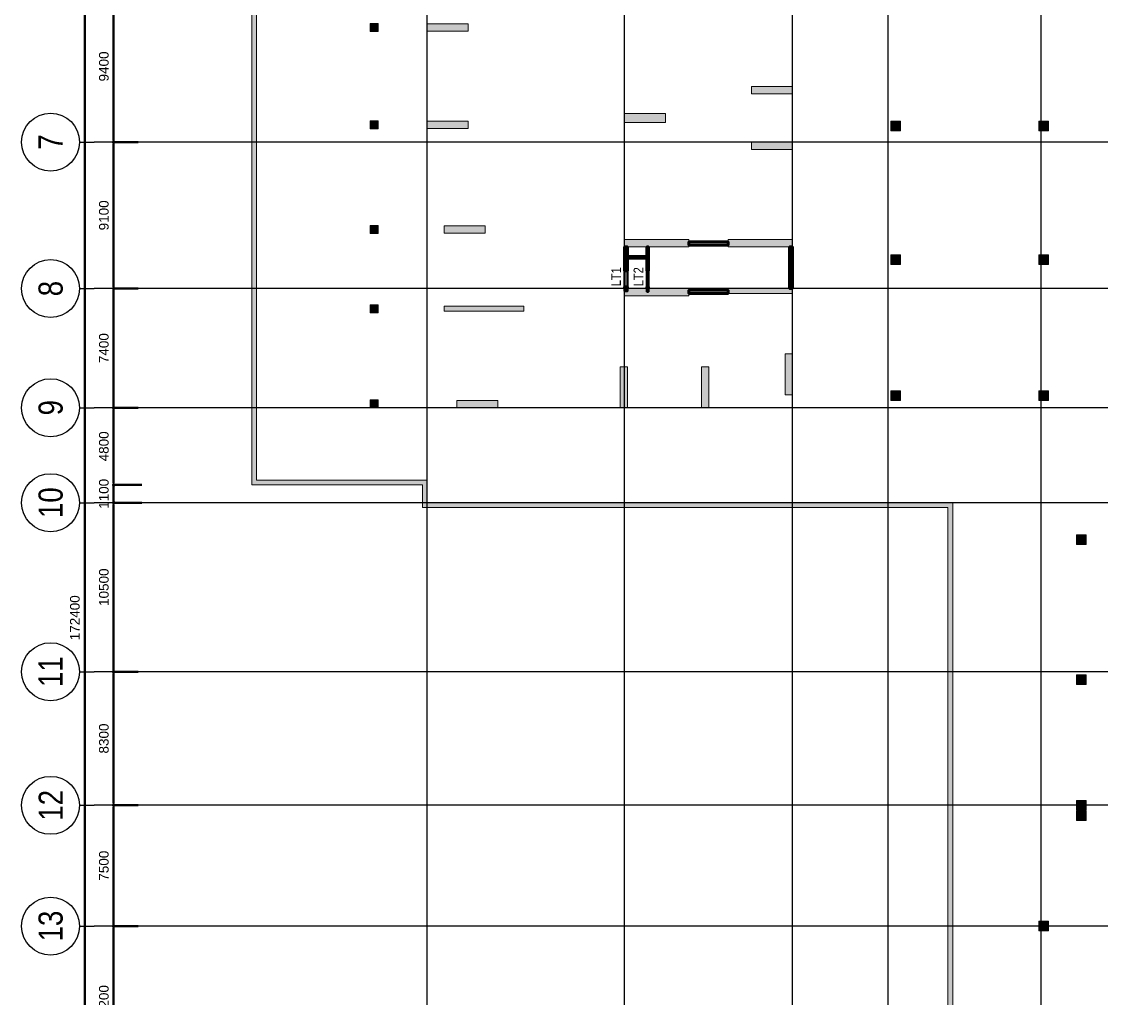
# Model space of a CAD drawing. Header units: millimetres. Extents: x -25197 to 555828, y -17247 to 174153.
# Drawn here: x -25197 to 41887, y 53556 to 114236 of the extents above; entities that cross this region are included whole.
import ezdxf
from ezdxf.enums import TextEntityAlignment as Align

# ---------------------------------------------------------------- set-up
doc = ezdxf.new("R2010")
doc.units = ezdxf.units.MM
doc.header["$LTSCALE"] = 250
doc.linetypes.add('CHG_XX_Cot_Ham 2$0$MB_Luoi truc$0$HTT Hidden 21', pattern=[3, 2, -1])
doc.linetypes.add('CHG_XX_Luoi truc$0$MB_Luoi truc$0$Center101', pattern=[13, 10, -1, 1, -1])
for name, color, linetype, lineweight in [('CHG_XX_Cot_Ham 2$0$MB_Luoi truc$0$Dim 300', 1, 'Continuous', 5), ('CHG_XX_Cot_Ham 2$0$NS-Pier-H2', 150, 'Continuous', 13), ('CHG_XX_Cot_Ham 2$0$NS-Pier-H2 @ 1 VP1', 150, 'Continuous', 13), ('CHG_XX_Cot_Ham 2$0$NS-Pier-H2 @ 1 VP2', 150, 'Continuous', 13), ('CHG_XX_Cot_Ham 2$0$NS-Pier-H2 @ 1 VP3', 150, 'Continuous', 13), ('CHG_XX_Cot_Ham 2$0$NS-Pier-H2 @ 1 VPModel', 150, 'Continuous', 13), ('CHG_XX_Cot_Ham 2$0$NS-Pier-H2 @ 150', 150, 'Continuous', 13), ('CTHEP', 2, 'Continuous', 50), ('MB Ham 2$0$Net cat Tuong', 4, 'Continuous', 40), ('MB Ham 2$0$Wall Line', 4, 'Continuous', 70)]:
    doc.layers.add(name, color=color, linetype=linetype, lineweight=lineweight)
for name, color, linetype, lineweight, plot in [('CHG_XX_Cot_Ham 2$0$NS-Column-H2', 90, 'Continuous', 13, False), ('CHG_XX_Cot_Ham 2$0$NS-Column-H2 @ 1 VP1', 90, 'Continuous', 13, False), ('CHG_XX_Cot_Ham 2$0$NS-Column-H2 @ 1 VP2', 90, 'Continuous', 13, False), ('CHG_XX_Cot_Ham 2$0$NS-Column-H2 @ 1 VP3', 90, 'Continuous', 13, False), ('CHG_XX_Cot_Ham 2$0$NS-Column-H2 @ 1 VPModel', 90, 'Continuous', 13, False), ('CHG_XX_Cot_Ham 2$0$NS-Column-H2 @ 150', 90, 'Continuous', 13, False)]:
    doc.layers.add(name, color=color, linetype=linetype, lineweight=lineweight, plot=plot)
for name, color, linetype in [('CHG_XX_Luoi truc$0$Grid', 34, 'Continuous'), ('CHG_XX_Luoi truc$0$Grid Line', 8, 'CHG_XX_Luoi truc$0$MB_Luoi truc$0$Center101'), ('TEXT', 21, 'Continuous')]:
    doc.layers.add(name, color=color, linetype=linetype)
doc.styles.add('CHG_XX_Cot_Ham 2$0$MB_Luoi truc$0$Arial_C', font='arial.ttf')
doc.styles.add('CHG_XX_Luoi truc$0$MB_Luoi truc$0$Grid A-F$0$VNI-HelveCB', font='VHELVCB_0.TTF')
doc.styles.add('TTP-HelCon', font='VHELVCN_0.TTF')
doc.dimstyles.new('CHG_XX_Cot_Ham 2$0$MB_Luoi truc$0$Dim 300 (A1-A2)', dxfattribs={"dimscale": 300, "dimtxt": 2, "dimasz": 0.7, "dimexe": 0, "dimexo": 1, "dimgap": 1, "dimtad": 1, "dimdec": 0, "dimzin": 12, "dimdsep": 46, "dimtxsty": 'CHG_XX_Cot_Ham 2$0$MB_Luoi truc$0$Arial_C', "dimblk": 'CHG_XX_Cot_Ham 2$0$MB_Luoi truc$0$_Dot', "dimcen": 1, "dimclrd": 256, "dimclre": 256, "dimclrt": 3, "dimadec": 0, "dimazin": 0, "dimtfac": 1, "dimtdec": 0, "dimtix": 1, "dimtmove": 2, "dimatfit": 3, "dimldrblk": 'CHG_XX_Cot_Ham 2$0$MB_Luoi truc$0$HTT Arrow 30', "dimfxl": 1, "dimtolj": 1, "dimtzin": 0, "dimarcsym": 0})

# ---------------------------------------------------------------- blocks, each defined once
blk = doc.blocks.new('CHG_XX_Cot_Ham 2$0$MB_Luoi truc$0$_Dot')
at = {"color": 0, "linetype": 'ByBlock', "lineweight": -2}
blk.add_line((-0.5, 0), (-1, 0), dxfattribs=at)
at = {"color": 0, "linetype": 'ByBlock', "const_width": 0.5}
blk.add_lwpolyline([(-0.25, 0, 1), (0.25, 0, 1)], format="xyb", close=True, dxfattribs=at)
blk = doc.blocks.new('*D2145')
at = {"layer": 'CHG_XX_Cot_Ham 2$0$MB_Luoi truc$0$Dim 300', "lineweight": -2, "transparency": 16777216}
for p, q in [((-17945, 116150), (-19478, 116150)), ((-19478, 115940), (-19478, 106960)), ((-17945, 106750), (-19478, 106750))]:
    blk.add_line(p, q, dxfattribs=at)
at = {"layer": 'Defpoints', "color": 0, "transparency": 16777216}
for p in [(-17645, 116150), (-19478, 106750), (-17645, 106750)]:
    blk.add_point(p, dxfattribs=at)
at = {"layer": 'CHG_XX_Cot_Ham 2$0$MB_Luoi truc$0$Dim 300', "lineweight": -2, "transparency": 16777216, "xscale": 210, "yscale": 210, "zscale": 210}
for p, rotation in [((-19478, 116150), 90), ((-19478, 106750), 270)]:
    blk.add_blockref('CHG_XX_Cot_Ham 2$0$MB_Luoi truc$0$_Dot', p, dxfattribs=dict(at, rotation=rotation))
at = {"layer": 'CHG_XX_Cot_Ham 2$0$MB_Luoi truc$0$Dim 300', "color": 3, "transparency": 16777216, "insert": (-20085, 111450), "char_height": 600, "attachment_point": 5, "rotation": 90, "style": 'CHG_XX_Cot_Ham 2$0$MB_Luoi truc$0$Arial_C'}
blk.add_mtext('\\A1;9400', dxfattribs=at)
blk = doc.blocks.new('CHG_XX_Cot_Ham 2$0$MB_Luoi truc$0$HTT Arrow 30')
blk.add_hatch(color=256).paths.add_polyline_path([(-2.5, 0.375), (-2.5, -0.375), (0, 0)])
at = {"color": 0, "linetype": 'ByBlock', "lineweight": -2}
for p, q in [((0, 0), (-2.5, 0.375)), ((-2.5, -0.375), (-2.5, 0.375)), ((0, 0), (-2.5, -0.375))]:
    blk.add_line(p, q, dxfattribs=at)
blk = doc.blocks.new('*D2146')
at = {"layer": 'CHG_XX_Cot_Ham 2$0$MB_Luoi truc$0$Dim 300', "lineweight": -2, "transparency": 16777216}
for p, q in [((-17945, 106750), (-19478, 106750)), ((-19478, 106540), (-19478, 97860)), ((-17945, 97650), (-19478, 97650))]:
    blk.add_line(p, q, dxfattribs=at)
at = {"layer": 'Defpoints', "color": 0, "transparency": 16777216}
for p in [(-17645, 106750), (-19478, 97650), (-17645, 97650)]:
    blk.add_point(p, dxfattribs=at)
at = {"layer": 'CHG_XX_Cot_Ham 2$0$MB_Luoi truc$0$Dim 300', "lineweight": -2, "transparency": 16777216, "xscale": 210, "yscale": 210, "zscale": 210}
for p, rotation in [((-19478, 106750), 90), ((-19478, 97650), 270)]:
    blk.add_blockref('CHG_XX_Cot_Ham 2$0$MB_Luoi truc$0$_Dot', p, dxfattribs=dict(at, rotation=rotation))
at = {"layer": 'CHG_XX_Cot_Ham 2$0$MB_Luoi truc$0$Dim 300', "color": 3, "transparency": 16777216, "insert": (-20085, 102200), "char_height": 600, "attachment_point": 5, "rotation": 90, "style": 'CHG_XX_Cot_Ham 2$0$MB_Luoi truc$0$Arial_C'}
blk.add_mtext('\\A1;9100', dxfattribs=at)
blk = doc.blocks.new('*D2147')
at = {"layer": 'CHG_XX_Cot_Ham 2$0$MB_Luoi truc$0$Dim 300', "lineweight": -2, "transparency": 16777216}
for p, q in [((-17945, 97650), (-19478, 97650)), ((-19478, 97440), (-19478, 90460)), ((-17945, 90250), (-19478, 90250))]:
    blk.add_line(p, q, dxfattribs=at)
at = {"layer": 'Defpoints', "color": 0, "transparency": 16777216}
for p in [(-17645, 97650), (-19478, 90250), (-17645, 90250)]:
    blk.add_point(p, dxfattribs=at)
at = {"layer": 'CHG_XX_Cot_Ham 2$0$MB_Luoi truc$0$Dim 300', "lineweight": -2, "transparency": 16777216, "xscale": 210, "yscale": 210, "zscale": 210}
for p, rotation in [((-19478, 97650), 90), ((-19478, 90250), 270)]:
    blk.add_blockref('CHG_XX_Cot_Ham 2$0$MB_Luoi truc$0$_Dot', p, dxfattribs=dict(at, rotation=rotation))
at = {"layer": 'CHG_XX_Cot_Ham 2$0$MB_Luoi truc$0$Dim 300', "color": 3, "transparency": 16777216, "insert": (-20085, 93950), "char_height": 600, "attachment_point": 5, "rotation": 90, "style": 'CHG_XX_Cot_Ham 2$0$MB_Luoi truc$0$Arial_C'}
blk.add_mtext('\\A1;7400', dxfattribs=at)
blk = doc.blocks.new('*D2149')
at = {"layer": 'CHG_XX_Cot_Ham 2$0$MB_Luoi truc$0$Dim 300', "lineweight": -2, "transparency": 16777216}
for p, q in [((-17945, 90250), (-19478, 90250)), ((-19478, 90040), (-19478, 85660)), ((-17945, 85450), (-19478, 85450))]:
    blk.add_line(p, q, dxfattribs=at)
at = {"layer": 'Defpoints', "color": 0, "transparency": 16777216}
for p in [(-17645, 90250), (-19478, 85450), (-17645, 85450)]:
    blk.add_point(p, dxfattribs=at)
at = {"layer": 'CHG_XX_Cot_Ham 2$0$MB_Luoi truc$0$Dim 300', "lineweight": -2, "transparency": 16777216, "xscale": 210, "yscale": 210, "zscale": 210}
for p, rotation in [((-19478, 90250), 90), ((-19478, 85450), 270)]:
    blk.add_blockref('CHG_XX_Cot_Ham 2$0$MB_Luoi truc$0$_Dot', p, dxfattribs=dict(at, rotation=rotation))
at = {"layer": 'CHG_XX_Cot_Ham 2$0$MB_Luoi truc$0$Dim 300', "color": 3, "transparency": 16777216, "insert": (-20085, 87850), "char_height": 600, "attachment_point": 5, "rotation": 90, "style": 'CHG_XX_Cot_Ham 2$0$MB_Luoi truc$0$Arial_C'}
blk.add_mtext('\\A1;4800', dxfattribs=at)
blk = doc.blocks.new('*D2150')
at = {"layer": 'CHG_XX_Cot_Ham 2$0$MB_Luoi truc$0$Dim 300', "lineweight": -2, "transparency": 16777216}
for p, q in [((-19478, 85660), (-19478, 85870)), ((-17729, 85450), (-19478, 85450)), ((-19478, 85450), (-19478, 84350)), ((-17729, 84350), (-19478, 84350)), ((-19478, 84140), (-19478, 83930))]:
    blk.add_line(p, q, dxfattribs=at)
at = {"layer": 'Defpoints', "color": 0, "transparency": 16777216}
for p in [(-17429, 85450), (-19478, 84350), (-17429, 84350)]:
    blk.add_point(p, dxfattribs=at)
at = {"layer": 'CHG_XX_Cot_Ham 2$0$MB_Luoi truc$0$Dim 300', "lineweight": -2, "transparency": 16777216, "xscale": 210, "yscale": 210, "zscale": 210}
for p, rotation in [((-19478, 85450), 270), ((-19478, 84350), 90)]:
    blk.add_blockref('CHG_XX_Cot_Ham 2$0$MB_Luoi truc$0$_Dot', p, dxfattribs=dict(at, rotation=rotation))
at = {"layer": 'CHG_XX_Cot_Ham 2$0$MB_Luoi truc$0$Dim 300', "color": 3, "transparency": 16777216, "insert": (-20085, 84900), "char_height": 600, "attachment_point": 5, "rotation": 90, "style": 'CHG_XX_Cot_Ham 2$0$MB_Luoi truc$0$Arial_C'}
blk.add_mtext('\\A1;1100', dxfattribs=at)
blk = doc.blocks.new('*D2151')
at = {"layer": 'CHG_XX_Cot_Ham 2$0$MB_Luoi truc$0$Dim 300', "lineweight": -2, "transparency": 16777216}
for p, q in [((-17945, 84350), (-19478, 84350)), ((-19478, 84140), (-19478, 74060)), ((-17945, 73850), (-19478, 73850))]:
    blk.add_line(p, q, dxfattribs=at)
at = {"layer": 'Defpoints', "color": 0, "transparency": 16777216}
for p in [(-17645, 84350), (-19478, 73850), (-17645, 73850)]:
    blk.add_point(p, dxfattribs=at)
at = {"layer": 'CHG_XX_Cot_Ham 2$0$MB_Luoi truc$0$Dim 300', "lineweight": -2, "transparency": 16777216, "xscale": 210, "yscale": 210, "zscale": 210}
for p, rotation in [((-19478, 84350), 90), ((-19478, 73850), 270)]:
    blk.add_blockref('CHG_XX_Cot_Ham 2$0$MB_Luoi truc$0$_Dot', p, dxfattribs=dict(at, rotation=rotation))
at = {"layer": 'CHG_XX_Cot_Ham 2$0$MB_Luoi truc$0$Dim 300', "color": 3, "transparency": 16777216, "insert": (-20085, 79100), "char_height": 600, "attachment_point": 5, "rotation": 90, "style": 'CHG_XX_Cot_Ham 2$0$MB_Luoi truc$0$Arial_C'}
blk.add_mtext('\\A1;10500', dxfattribs=at)
blk = doc.blocks.new('*D2152')
at = {"layer": 'CHG_XX_Cot_Ham 2$0$MB_Luoi truc$0$Dim 300', "lineweight": -2, "transparency": 16777216}
for p, q in [((-17945, 73850), (-19478, 73850)), ((-19478, 73640), (-19478, 65760)), ((-17945, 65550), (-19478, 65550))]:
    blk.add_line(p, q, dxfattribs=at)
at = {"layer": 'Defpoints', "color": 0, "transparency": 16777216}
for p in [(-17645, 73850), (-19478, 65550), (-17645, 65550)]:
    blk.add_point(p, dxfattribs=at)
at = {"layer": 'CHG_XX_Cot_Ham 2$0$MB_Luoi truc$0$Dim 300', "lineweight": -2, "transparency": 16777216, "xscale": 210, "yscale": 210, "zscale": 210}
for p, rotation in [((-19478, 73850), 90), ((-19478, 65550), 270)]:
    blk.add_blockref('CHG_XX_Cot_Ham 2$0$MB_Luoi truc$0$_Dot', p, dxfattribs=dict(at, rotation=rotation))
at = {"layer": 'CHG_XX_Cot_Ham 2$0$MB_Luoi truc$0$Dim 300', "color": 3, "transparency": 16777216, "insert": (-20085, 69700), "char_height": 600, "attachment_point": 5, "rotation": 90, "style": 'CHG_XX_Cot_Ham 2$0$MB_Luoi truc$0$Arial_C'}
blk.add_mtext('\\A1;8300', dxfattribs=at)
blk = doc.blocks.new('*D2153')
at = {"layer": 'CHG_XX_Cot_Ham 2$0$MB_Luoi truc$0$Dim 300', "lineweight": -2, "transparency": 16777216}
for p, q in [((-17945, 65550), (-19478, 65550)), ((-19478, 65340), (-19478, 58260)), ((-17945, 58050), (-19478, 58050))]:
    blk.add_line(p, q, dxfattribs=at)
at = {"layer": 'Defpoints', "color": 0, "transparency": 16777216}
for p in [(-17645, 65550), (-19478, 58050), (-17645, 58050)]:
    blk.add_point(p, dxfattribs=at)
at = {"layer": 'CHG_XX_Cot_Ham 2$0$MB_Luoi truc$0$Dim 300', "lineweight": -2, "transparency": 16777216, "xscale": 210, "yscale": 210, "zscale": 210}
for p, rotation in [((-19478, 65550), 90), ((-19478, 58050), 270)]:
    blk.add_blockref('CHG_XX_Cot_Ham 2$0$MB_Luoi truc$0$_Dot', p, dxfattribs=dict(at, rotation=rotation))
at = {"layer": 'CHG_XX_Cot_Ham 2$0$MB_Luoi truc$0$Dim 300', "color": 3, "transparency": 16777216, "insert": (-20085, 61800), "char_height": 600, "attachment_point": 5, "rotation": 90, "style": 'CHG_XX_Cot_Ham 2$0$MB_Luoi truc$0$Arial_C'}
blk.add_mtext('\\A1;7500', dxfattribs=at)
blk = doc.blocks.new('*D2154')
at = {"layer": 'CHG_XX_Cot_Ham 2$0$MB_Luoi truc$0$Dim 300', "lineweight": -2, "transparency": 16777216}
for p, q in [((-17945, 58050), (-19478, 58050)), ((-19478, 57840), (-19478, 49060)), ((-17945, 48850), (-19478, 48850))]:
    blk.add_line(p, q, dxfattribs=at)
at = {"layer": 'Defpoints', "color": 0, "transparency": 16777216}
for p in [(-17645, 58050), (-19478, 48850), (-17645, 48850)]:
    blk.add_point(p, dxfattribs=at)
at = {"layer": 'CHG_XX_Cot_Ham 2$0$MB_Luoi truc$0$Dim 300', "lineweight": -2, "transparency": 16777216, "xscale": 210, "yscale": 210, "zscale": 210}
for p, rotation in [((-19478, 58050), 90), ((-19478, 48850), 270)]:
    blk.add_blockref('CHG_XX_Cot_Ham 2$0$MB_Luoi truc$0$_Dot', p, dxfattribs=dict(at, rotation=rotation))
at = {"layer": 'CHG_XX_Cot_Ham 2$0$MB_Luoi truc$0$Dim 300', "color": 3, "transparency": 16777216, "insert": (-20085, 53450), "char_height": 600, "attachment_point": 5, "rotation": 90, "style": 'CHG_XX_Cot_Ham 2$0$MB_Luoi truc$0$Arial_C'}
blk.add_mtext('\\A1;9200', dxfattribs=at)
blk = doc.blocks.new('*D2160')
at = {"layer": 'CHG_XX_Cot_Ham 2$0$MB_Luoi truc$0$Dim 300', "lineweight": -2, "transparency": 16777216}
for p, q in [((-17945, 163400), (-21278, 163400)), ((-21278, -8790), (-21278, 163190)), ((-17945, -9000), (-21278, -9000))]:
    blk.add_line(p, q, dxfattribs=at)
at = {"layer": 'Defpoints', "color": 0, "transparency": 16777216}
for p in [(-21278, 163400), (-17645, 163400), (-17645, -9000)]:
    blk.add_point(p, dxfattribs=at)
at = {"layer": 'CHG_XX_Cot_Ham 2$0$MB_Luoi truc$0$Dim 300', "lineweight": -2, "transparency": 16777216, "xscale": 210, "yscale": 210, "zscale": 210}
for p, rotation in [((-21278, 163400), 90), ((-21278, -9000), 270)]:
    blk.add_blockref('CHG_XX_Cot_Ham 2$0$MB_Luoi truc$0$_Dot', p, dxfattribs=dict(at, rotation=rotation))
at = {"layer": 'CHG_XX_Cot_Ham 2$0$MB_Luoi truc$0$Dim 300', "color": 3, "transparency": 16777216, "insert": (-21885, 77200), "char_height": 600, "attachment_point": 5, "rotation": 90, "style": 'CHG_XX_Cot_Ham 2$0$MB_Luoi truc$0$Arial_C'}
blk.add_mtext('\\A1;172400', dxfattribs=at)
blk = doc.blocks.new('*U2316')
at = {"layer": 'CHG_XX_Cot_Ham 2$0$NS-Pier-H2 @ 1 VP1'}
h = blk.add_hatch(color=256, dxfattribs=at)
h.dxf.hatch_style = 1
h.paths.add_polyline_path([(450, 0), (0, 0), (0, -2550), (450, -2550)])
at = {"layer": 'CHG_XX_Cot_Ham 2$0$NS-Pier-H2 @ 1 VP2'}
h = blk.add_hatch(color=256, dxfattribs=at)
h.dxf.hatch_style = 1
h.paths.add_polyline_path([(450, 0), (0, 0), (0, -2550), (450, -2550)])
at = {"layer": 'CHG_XX_Cot_Ham 2$0$NS-Pier-H2 @ 1 VP3'}
h = blk.add_hatch(color=256, dxfattribs=at)
h.dxf.hatch_style = 1
h.paths.add_polyline_path([(450, 0), (0, 0), (0, -2550), (450, -2550)])
at = {"layer": 'CHG_XX_Cot_Ham 2$0$NS-Pier-H2 @ 1 VPModel'}
h = blk.add_hatch(color=256, dxfattribs=at)
h.dxf.hatch_style = 1
h.paths.add_polyline_path([(450, 0), (0, 0), (0, -2550), (450, -2550)])
at = {"layer": 'CHG_XX_Cot_Ham 2$0$NS-Pier-H2 @ 150'}
h = blk.add_hatch(color=256, dxfattribs=at)
h.dxf.hatch_style = 1
h.paths.add_polyline_path([(450, 0), (0, 0), (0, -2550), (450, -2550)])
blk = doc.blocks.new('CHG_XX_Cot_Ham 2$0$Block A_C450x2250')
at = {"layer": 'CHG_XX_Cot_Ham 2$0$NS-Pier-H2'}
blk.add_lwpolyline([(450, -2550), (0, -2550), (0, 0), (450, 0)], close=True, dxfattribs=at)
blk.add_blockref('*U2316', (0, 0), dxfattribs=at)
blk = doc.blocks.new('CHG_XX_Cot_Ham 2$0$Block A_C4950x300')
at = {"layer": 'CHG_XX_Cot_Ham 2$0$NS-Pier-H2'}
h = blk.add_hatch(color=256, dxfattribs=at)
h.dxf.hatch_style = 1
h.paths.add_polyline_path([(4950, -300), (4950, 0), (0, 0), (0, -300)])
blk.add_lwpolyline([(4950, -300), (4950, 0), (0, 0), (0, -300)], close=True, dxfattribs=at)
blk = doc.blocks.new('*U2317')
at = {"layer": 'CHG_XX_Cot_Ham 2$0$NS-Column-H2 @ 1 VP1'}
h = blk.add_hatch(color=256, dxfattribs=at)
h.dxf.hatch_style = 1
h.paths.add_polyline_path([(-300, -300), (-300, 300), (300, 300), (300, -300)])
at = {"layer": 'CHG_XX_Cot_Ham 2$0$NS-Column-H2 @ 1 VP2'}
h = blk.add_hatch(color=256, dxfattribs=at)
h.dxf.hatch_style = 1
h.paths.add_polyline_path([(-300, -300), (-300, 300), (300, 300), (300, -300)])
at = {"layer": 'CHG_XX_Cot_Ham 2$0$NS-Column-H2 @ 1 VP3'}
h = blk.add_hatch(color=256, dxfattribs=at)
h.dxf.hatch_style = 1
h.paths.add_polyline_path([(-300, -300), (-300, 300), (300, 300), (300, -300)])
at = {"layer": 'CHG_XX_Cot_Ham 2$0$NS-Column-H2 @ 1 VPModel'}
h = blk.add_hatch(color=256, dxfattribs=at)
h.dxf.hatch_style = 1
h.paths.add_polyline_path([(-300, -300), (-300, 300), (300, 300), (300, -300)])
at = {"layer": 'CHG_XX_Cot_Ham 2$0$NS-Column-H2 @ 150'}
h = blk.add_hatch(color=256, dxfattribs=at)
h.dxf.hatch_style = 1
h.paths.add_polyline_path([(-300, -300), (-300, 300), (300, 300), (300, -300)])
blk = doc.blocks.new('CHG_XX_Cot_Ham 2$0$HoBoi_C600x600')
at = {"layer": 'CHG_XX_Cot_Ham 2$0$NS-Column-H2'}
blk.add_lwpolyline([(300, -300), (300, 300), (-300, 300), (-300, -300)], close=True, dxfattribs=at)
blk.add_blockref('*U2317', (0, 0), dxfattribs=at)
blk = doc.blocks.new('CHG_XX_Cot_Ham 2$0$Block A_C10450x300')
at = {"layer": 'CHG_XX_Cot_Ham 2$0$NS-Pier-H2'}
h = blk.add_hatch(color=256, dxfattribs=at)
h.dxf.hatch_style = 1
h.paths.add_polyline_path([(6450, 0), (6450, -450), (10450, -450), (10450, 0)])
h.paths.add_polyline_path([(4000, -450), (4000, 0), (0, 0), (0, -450)])
for points in [[(0, 0), (4000, 0), (4000, -450), (0, -450)], [(6450, 0), (10450, 0), (10450, -450), (6450, -450)]]:
    blk.add_lwpolyline(points, close=True, dxfattribs=at)
blk = doc.blocks.new('*U2318')
at = {"layer": 'CHG_XX_Cot_Ham 2$0$NS-Column-H2 @ 1 VP1'}
h = blk.add_hatch(color=256, dxfattribs=at)
h.dxf.hatch_style = 1
h.paths.add_polyline_path([(-250, -250), (-250, 250), (250, 250), (250, -250)])
at = {"layer": 'CHG_XX_Cot_Ham 2$0$NS-Column-H2 @ 1 VP2'}
h = blk.add_hatch(color=256, dxfattribs=at)
h.dxf.hatch_style = 1
h.paths.add_polyline_path([(-250, -250), (-250, 250), (250, 250), (250, -250)])
at = {"layer": 'CHG_XX_Cot_Ham 2$0$NS-Column-H2 @ 1 VP3'}
h = blk.add_hatch(color=256, dxfattribs=at)
h.dxf.hatch_style = 1
h.paths.add_polyline_path([(-250, -250), (-250, 250), (250, 250), (250, -250)])
at = {"layer": 'CHG_XX_Cot_Ham 2$0$NS-Column-H2 @ 1 VPModel'}
h = blk.add_hatch(color=256, dxfattribs=at)
h.dxf.hatch_style = 1
h.paths.add_polyline_path([(-250, -250), (-250, 250), (250, 250), (250, -250)])
at = {"layer": 'CHG_XX_Cot_Ham 2$0$NS-Column-H2 @ 150'}
h = blk.add_hatch(color=256, dxfattribs=at)
h.dxf.hatch_style = 1
h.paths.add_polyline_path([(-250, -250), (-250, 250), (250, 250), (250, -250)])
blk = doc.blocks.new('CHG_XX_Cot_Ham 2$0$500x500')
at = {"layer": 'CHG_XX_Cot_Ham 2$0$NS-Column-H2'}
blk.add_lwpolyline([(250, -250), (250, 250), (-250, 250), (-250, -250)], close=True, dxfattribs=at)
blk.add_blockref('*U2318', (0, 0), dxfattribs=at)
blk = doc.blocks.new('*U2319')
at = {"layer": 'CHG_XX_Cot_Ham 2$0$NS-Pier-H2 @ 1 VP1'}
h = blk.add_hatch(color=256, dxfattribs=at)
h.dxf.hatch_style = 1
h.paths.add_polyline_path([(550, 0), (0, 0), (0, -2550), (550, -2550)])
at = {"layer": 'CHG_XX_Cot_Ham 2$0$NS-Pier-H2 @ 1 VP2'}
h = blk.add_hatch(color=256, dxfattribs=at)
h.dxf.hatch_style = 1
h.paths.add_polyline_path([(550, 0), (0, 0), (0, -2550), (550, -2550)])
at = {"layer": 'CHG_XX_Cot_Ham 2$0$NS-Pier-H2 @ 1 VP3'}
h = blk.add_hatch(color=256, dxfattribs=at)
h.dxf.hatch_style = 1
h.paths.add_polyline_path([(550, 0), (0, 0), (0, -2550), (550, -2550)])
at = {"layer": 'CHG_XX_Cot_Ham 2$0$NS-Pier-H2 @ 1 VPModel'}
h = blk.add_hatch(color=256, dxfattribs=at)
h.dxf.hatch_style = 1
h.paths.add_polyline_path([(550, 0), (0, 0), (0, -2550), (550, -2550)])
at = {"layer": 'CHG_XX_Cot_Ham 2$0$NS-Pier-H2 @ 150'}
h = blk.add_hatch(color=256, dxfattribs=at)
h.dxf.hatch_style = 1
h.paths.add_polyline_path([(550, 0), (0, 0), (0, -2550), (550, -2550)])
blk = doc.blocks.new('CHG_XX_Cot_Ham 2$0$550x2550')
at = {"layer": 'CHG_XX_Cot_Ham 2$0$NS-Pier-H2'}
blk.add_lwpolyline([(550, -2550), (0, -2550), (0, 0), (550, 0)], close=True, dxfattribs=at)
blk.add_blockref('*U2319', (0, 0), dxfattribs=at)
blk = doc.blocks.new('*U2169')
at = {"layer": 'CHG_XX_Luoi truc$0$Grid Line'}
blk.add_line((0, 0), (0, 608), dxfattribs=at)
at = {"layer": 'CHG_XX_Luoi truc$0$Grid', "lineweight": -2, "style": 'CHG_XX_Luoi truc$0$MB_Luoi truc$0$Grid A-F$0$VNI-HelveCB'}
for tag, p in [('GRIDSUB', (0, 617)), ('GRID', (0, -9))]:
    blk.add_attdef(tag, text='', height=5, dxfattribs=at).set_placement(p, align=Align.MIDDLE)
blk = doc.blocks.new('*U2170')
at = {"layer": 'CHG_XX_Luoi truc$0$Grid Line'}
blk.add_line((0, 0), (0, 608), dxfattribs=at)
at = {"layer": 'CHG_XX_Luoi truc$0$Grid', "lineweight": -2, "style": 'CHG_XX_Luoi truc$0$MB_Luoi truc$0$Grid A-F$0$VNI-HelveCB'}
for tag, p in [('GRIDSUB', (0, 617)), ('GRID', (0, -9))]:
    blk.add_attdef(tag, text='', height=5, dxfattribs=at).set_placement(p, align=Align.MIDDLE)
blk = doc.blocks.new('*U2171')
at = {"layer": 'CHG_XX_Luoi truc$0$Grid', "lineweight": -2}
blk.add_line((0, 441), (0, 438), dxfattribs=at)
blk.add_circle((0, 447), 6, dxfattribs=at)
at = {"layer": 'CHG_XX_Luoi truc$0$Grid Line'}
blk.add_line((0, 0), (0, 438), dxfattribs=at)
at = {"layer": 'CHG_XX_Luoi truc$0$Grid', "lineweight": -2, "style": 'CHG_XX_Luoi truc$0$MB_Luoi truc$0$Grid A-F$0$VNI-HelveCB'}
for tag, p in [('GRIDSUB', (0, 447)), ('GRID', (0, -9))]:
    blk.add_attdef(tag, text='', height=5, dxfattribs=at).set_placement(p, align=Align.MIDDLE)
blk = doc.blocks.new('CHG_XX_Luoi truc')
at = {"layer": 'CHG_XX_Luoi truc$0$Grid', "xscale": 300, "yscale": 300, "zscale": 300}
for name, p in [('*U2170', (0, -12747)), ('*U2169', (12250, -12747)), ('*U2169', (22700, -12747)), ('*U2169', (28650, -12747)), ('*U2169', (38150, -12747))]:
    blk.add_blockref(name, p, dxfattribs=at)
at = {"layer": 'CHG_XX_Luoi truc$0$Grid'}
ref = blk.add_blockref('*U2171', (110703, 106750), dxfattribs=dict(at, xscale=300.0000000000013, yscale=300.0000000000013, zscale=300.0000000000013, rotation=90))
ref.add_attrib('GRIDSUB', '7', dxfattribs={"lineweight": -2, "height": 1500, "rotation": 90, "style": 'CHG_XX_Luoi truc$0$MB_Luoi truc$0$Grid A-F$0$VNI-HelveCB'}).set_placement((-23397, 106750), align=Align.MIDDLE)
ref = blk.add_blockref('*U2171', (110703, 97650), dxfattribs=dict(at, xscale=300.0000000000013, yscale=300.0000000000013, zscale=300.0000000000013, rotation=90))
ref.add_attrib('GRIDSUB', '8', dxfattribs={"lineweight": -2, "height": 1500, "rotation": 90, "style": 'CHG_XX_Luoi truc$0$MB_Luoi truc$0$Grid A-F$0$VNI-HelveCB'}).set_placement((-23397, 97650), align=Align.MIDDLE)
ref = blk.add_blockref('*U2171', (110703, 90250), dxfattribs=dict(at, xscale=300.0000000000013, yscale=300.0000000000013, zscale=300.0000000000013, rotation=90))
ref.add_attrib('GRIDSUB', '9', dxfattribs={"lineweight": -2, "height": 1500, "rotation": 90, "style": 'CHG_XX_Luoi truc$0$MB_Luoi truc$0$Grid A-F$0$VNI-HelveCB'}).set_placement((-23397, 90250), align=Align.MIDDLE)
ref = blk.add_blockref('*U2171', (110703, 84350), dxfattribs=dict(at, xscale=300.0000000000013, yscale=300.0000000000013, zscale=300.0000000000013, rotation=90))
ref.add_attrib('GRIDSUB', '10', dxfattribs={"lineweight": -2, "height": 1500, "rotation": 90, "style": 'CHG_XX_Luoi truc$0$MB_Luoi truc$0$Grid A-F$0$VNI-HelveCB'}).set_placement((-23397, 84350), align=Align.MIDDLE)
ref = blk.add_blockref('*U2171', (110703, 73850), dxfattribs=dict(at, xscale=300.0000000000013, yscale=300.0000000000013, zscale=300.0000000000013, rotation=90))
ref.add_attrib('GRIDSUB', '11', dxfattribs={"lineweight": -2, "height": 1500, "rotation": 90, "style": 'CHG_XX_Luoi truc$0$MB_Luoi truc$0$Grid A-F$0$VNI-HelveCB'}).set_placement((-23397, 73850), align=Align.MIDDLE)
ref = blk.add_blockref('*U2171', (110703, 65550), dxfattribs=dict(at, xscale=300.0000000000013, yscale=300.0000000000013, zscale=300.0000000000013, rotation=90))
ref.add_attrib('GRIDSUB', '12', dxfattribs={"lineweight": -2, "height": 1500, "rotation": 90, "style": 'CHG_XX_Luoi truc$0$MB_Luoi truc$0$Grid A-F$0$VNI-HelveCB'}).set_placement((-23397, 65550), align=Align.MIDDLE)
ref = blk.add_blockref('*U2171', (110703, 58050), dxfattribs=dict(at, xscale=300.0000000000013, yscale=300.0000000000013, zscale=300.0000000000013, rotation=90))
ref.add_attrib('GRIDSUB', '13', dxfattribs={"lineweight": -2, "height": 1500, "rotation": 90, "style": 'CHG_XX_Luoi truc$0$MB_Luoi truc$0$Grid A-F$0$VNI-HelveCB'}).set_placement((-23397, 58050), align=Align.MIDDLE)
blk = doc.blocks.new('*U48')
at = {"layer": 'MB Ham 2$0$Wall Line'}
blk.add_lwpolyline([(0, 1500), (0, 0), (100, 0), (100, 1500)], close=True, dxfattribs=at)
blk = doc.blocks.new('*U49')
at = {"layer": 'MB Ham 2$0$Wall Line'}
blk.add_lwpolyline([(1200, 0), (0, 0), (0, -100), (1200, -100)], close=True, dxfattribs=at)
blk = doc.blocks.new('*U50')
at = {"layer": 'MB Ham 2$0$Wall Line'}
blk.add_lwpolyline([(0, 1500), (0, 0), (200, 0), (200, 1500)], close=True, dxfattribs=at)
blk = doc.blocks.new('*U51')
at = {"layer": 'MB Ham 2$0$Wall Line'}
blk.add_lwpolyline([(0, 100), (0, 0), (200, 0), (200, 100)], close=True, dxfattribs=at)
blk = doc.blocks.new('*U47')
at = {"layer": 'MB Ham 2$0$Wall Line'}
blk.add_lwpolyline([(0, 100), (0, 0), (100, 0), (100, 100)], close=True, dxfattribs=at)
blk = doc.blocks.new('*U89')
at = {"layer": 'MB Ham 2$0$Wall Line'}
blk.add_lwpolyline([(2450, 0), (0, 0), (0, -200), (2450, -200)], close=True, dxfattribs=at)
blk = doc.blocks.new('*U88')
at = {"layer": 'MB Ham 2$0$Wall Line'}
blk.add_lwpolyline([(0, 2600), (0, 0), (200, 0), (200, 2600)], close=True, dxfattribs=at)
blk = doc.blocks.new('CHG_XX_Cot_Ham 2')
at = {"layer": 'CHG_XX_Cot_Ham 2$0$NS-Pier-H2'}
h = blk.add_hatch(color=256, dxfattribs=at)
h.dxf.hatch_style = 1
h.paths.add_polyline_path([(99639.2, 163400), (-10900, 163400), (-10900, 85450), (-300, 85450), (-300, 84050), (32350, 84050), (32350, -9000), (103575.5, -9000), (106050, -6022), (106050, 158254.3)])
h.paths.add_polyline_path([(99533.7, 163100), (105750, 158110.4), (105750, 90450), (105650, 90450), (105750, 90450), (105750, 13850), (105750, 13722.3), (105750, -5913.6), (103434.7, -8700), (93599.8, -8700), (93299.8, -8700), (32650, -8700), (32650, 84350), (0, 84350), (0, 85750), (-10600, 85750), (-10600, 163100), (93600, 163100)], flags=16)
h = blk.add_hatch(color=256, dxfattribs=at)
h.dxf.hatch_style = 1
h.paths.add_polyline_path([(18700, 97650), (18700, 97350), (22700, 97350), (22700, 97650)])
h.paths.add_polyline_path([(16250, 97200), (16250, 97650), (12250, 97650), (12250, 97200)])
for p, q in [((-10900, 85450), (-10900, 163400)), ((-10600, 85750), (-10600, 163100)), ((-300, 85450), (-10900, 85450)), ((0, 85750), (-10600, 85750)), ((-300, 84050), (-300, 85450)), ((0, 84350), (0, 85750)), ((32350, 84050), (-300, 84050)), ((32650, 84350), (0, 84350)), ((32350, -9000), (32350, 84050)), ((32650, -8700), (32650, 84350))]:
    blk.add_line(p, q, dxfattribs=at)
at = {"layer": 'CHG_XX_Cot_Ham 2$0$NS-Pier-H2', "linetype": 'CHG_XX_Cot_Ham 2$0$MB_Luoi truc$0$HTT Hidden 21'}
blk.add_lwpolyline([(99639.2, 163400), (106050, 158254.3), (106050, -6022), (103575.5, -9000), (32350, -9000), (32350, 84050), (-300, 84050), (-300, 85450), (-10900, 85450), (-10900, 163400)], close=True, dxfattribs=at)
at = {"layer": 'CHG_XX_Cot_Ham 2$0$NS-Pier-H2'}
for points in [[(12250, 97650), (16250, 97650), (16250, 97200), (12250, 97200)], [(18700, 97650), (22700, 97650), (22700, 97350), (18700, 97350)]]:
    blk.add_lwpolyline(points, close=True, dxfattribs=at)
at = {"layer": 'CHG_XX_Cot_Ham 2$0$NS-Column-H2'}
for name, p in [('CHG_XX_Cot_Ham 2$0$500x500', (-3300, 113872.9)), ('CHG_XX_Cot_Ham 2$0$500x500', (-3298.5, 107822.9)), ('CHG_XX_Cot_Ham 2$0$HoBoi_C600x600', (29100, 107750)), ('CHG_XX_Cot_Ham 2$0$HoBoi_C600x600', (38300, 107750)), ('CHG_XX_Cot_Ham 2$0$500x500', (-3300, 101325)), ('CHG_XX_Cot_Ham 2$0$HoBoi_C600x600', (29100, 99450)), ('CHG_XX_Cot_Ham 2$0$HoBoi_C600x600', (38300, 99450)), ('CHG_XX_Cot_Ham 2$0$500x500', (-3300, 96397.9)), ('CHG_XX_Cot_Ham 2$0$HoBoi_C600x600', (29100, 91000)), ('CHG_XX_Cot_Ham 2$0$HoBoi_C600x600', (38300, 91000)), ('CHG_XX_Cot_Ham 2$0$500x500', (-3300, 90500)), ('CHG_XX_Cot_Ham 2$0$HoBoi_C600x600', (40650, 82050)), ('CHG_XX_Cot_Ham 2$0$HoBoi_C600x600', (40650, 73350)), ('CHG_XX_Cot_Ham 2$0$HoBoi_C600x600', (40650, 65550)), ('CHG_XX_Cot_Ham 2$0$HoBoi_C600x600', (40650, 64900)), ('CHG_XX_Cot_Ham 2$0$HoBoi_C600x600', (38300, 58050))]:
    blk.add_blockref(name, p, dxfattribs=at)
at = {"layer": 'CHG_XX_Cot_Ham 2$0$NS-Pier-H2'}
for name, p in [('CHG_XX_Luoi truc', (0, 0)), ('CHG_XX_Cot_Ham 2$0$Block A_C10450x300', (12250, 100700)), ('CHG_XX_Cot_Ham 2$0$Block A_C4950x300', (1050, 96550))]:
    blk.add_blockref(name, p, dxfattribs=at)
at = {"layer": 'CHG_XX_Cot_Ham 2$0$NS-Pier-H2', "xscale": -1}
for p, rotation in [((0, 114100), 90), ((20150, 110200), 90), ((0, 108050), 90), ((20150, 106750), 90), ((20150, 106750), 90), ((1050, 101550), 90), ((22250, 91050), 180), ((12000, 90250), 180), ((17050, 90250), 180), ((1850, 90700), 90)]:
    blk.add_blockref('CHG_XX_Cot_Ham 2$0$Block A_C450x2250', p, dxfattribs=dict(at, rotation=rotation))
at = {"layer": 'CHG_XX_Cot_Ham 2$0$NS-Pier-H2', "rotation": 90}
blk.add_blockref('CHG_XX_Cot_Ham 2$0$550x2550', (12250, 107975), dxfattribs=at)
at = {"layer": 'CHG_XX_Cot_Ham 2$0$MB_Luoi truc$0$Dim 300'}
for base, p1, p2, picture, middle in [((-21278.2, 163400), (-17645.1, -9000), (-17645.1, 163400), '*D2160', (-21884.5, 77200)), ((-19478.2, 106750), (-17645.1, 116150), (-17645.1, 106750), '*D2145', (-20084.5, 111450)), ((-19478.2, 97650), (-17645.1, 106750), (-17645.1, 97650), '*D2146', (-20084.5, 102200)), ((-19478.2, 90250), (-17645.1, 97650), (-17645.1, 90250), '*D2147', (-20084.5, 93950)), ((-19478.2, 85450), (-17645.1, 90250), (-17645.1, 85450), '*D2149', (-20084.5, 87850)), ((-19478.2, 84350), (-17428.8, 85450), (-17428.8, 84350), '*D2150', (-20084.5, 84900)), ((-19478.2, 73850), (-17645.1, 84350), (-17645.1, 73850), '*D2151', (-20084.5, 79100)), ((-19478.2, 65550), (-17645.1, 73850), (-17645.1, 65550), '*D2152', (-20084.7, 69700)), ((-19478.2, 58050), (-17645.1, 65550), (-17645.1, 58050), '*D2153', (-20084.5, 61800)), ((-19478.2, 48850), (-17645.1, 58050), (-17645.1, 48850), '*D2154', (-20084.5, 53450))]:
    dim = blk.add_linear_dim(base=base, p1=p1, p2=p2, angle=90, dimstyle='CHG_XX_Cot_Ham 2$0$MB_Luoi truc$0$Dim 300 (A1-A2)', dxfattribs=at)
    dim.commit()
    dim.dimension.update_dxf_attribs({"geometry": picture, "text_midpoint": middle})

msp = doc.modelspace()

# ---------------------------------------------------------------- linework, layer by layer
at = {"layer": 'CTHEP'}
for points in [[(12250, 99000), (12449.99263, 99000), (12449.99263, 97500), (12250, 97500)], [(13650, 98950), (13750, 98950), (13750, 97450), (13650, 97450)]]:
    msp.add_lwpolyline(points, close=True, dxfattribs=at)

# ---------------------------------------------------------------- block references
msp.add_blockref('CHG_XX_Cot_Ham 2', (0, 0), dxfattribs=at)
at = {"layer": 'MB Ham 2$0$Net cat Tuong', "rotation": 180}
for name, p in [('*U50', (12449.98527, 100250)), ('*U48', (13750, 100250)), ('*U51', (12449.99263, 97750)), ('*U47', (13750.00737, 97750))]:
    msp.add_blockref(name, p, dxfattribs=at)
at = {"layer": 'MB Ham 2$0$Net cat Tuong', "xscale": -1, "rotation": 180}
for name, p in [('*U50', (12250, 100250)), ('*U48', (13650, 100250)), ('*U89', (16250, 100350)), ('*U49', (12450, 99550)), ('*U51', (12249.99263, 97750)), ('*U47', (13649.99263, 97750)), ('*U89', (16250, 97350))]:
    msp.add_blockref(name, p, dxfattribs=at)
at = {"layer": 'MB Ham 2$0$Net cat Tuong'}
for name, p in [('*U89', (16250, 100550)), ('*U88', (22500, 97650)), ('*U49', (12450, 99650)), ('*U89', (16250, 97550))]:
    msp.add_blockref(name, p, dxfattribs=at)
at = {"layer": 'MB Ham 2$0$Net cat Tuong', "xscale": -1}
msp.add_blockref('*U88', (22700, 97650), dxfattribs=at)

# ---------------------------------------------------------------- texts
at = {"layer": 'TEXT', "style": 'TTP-HelCon'}
for s, p in [('LT1', (12215.5, 98388)), ('LT2', (13605.53639, 98388))]:
    msp.add_text(s, height=600, rotation=90, dxfattribs=at).set_placement(p, align=Align.BOTTOM_CENTER)

doc.saveas('drawing.dxf')
